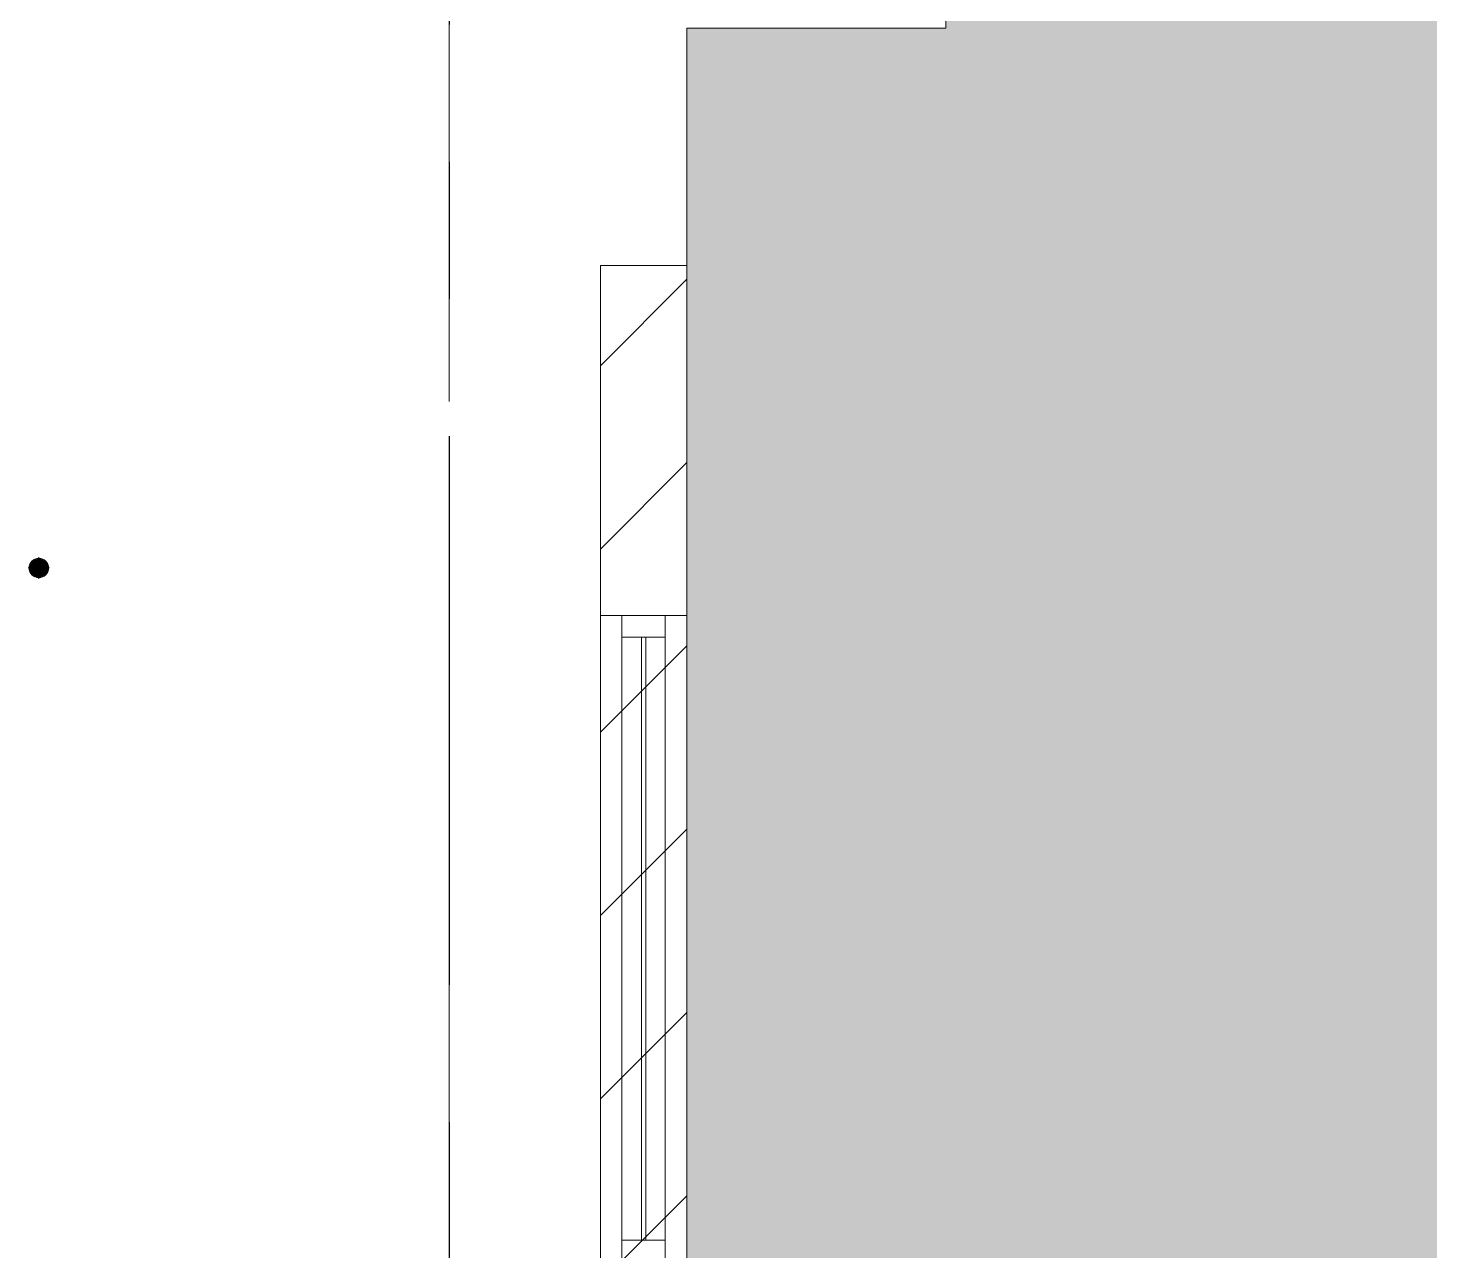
# Model space of a CAD drawing. Header units: millimetres. Extents: x -4000 to 187956, y -58990 to 162485.
# Drawn here: x 49525 to 52770, y 52619 to 55450 of the extents above; entities that cross this region are included whole.
import ezdxf

# ---------------------------------------------------------------- set-up
doc = ezdxf.new("R2010")
doc.units = ezdxf.units.MM
for name, pattern in [('Dash 1_16_', [317.5, 158.75, -158.75]), ('Grid Line', [2222.5, 1270, -317.5, 317.5, -317.5]), ('Grid Line 12_5mm', [2150, 1250, -300, 300, -300])]:
    doc.linetypes.add(name, pattern=pattern)
for name, color, linetype, lineweight in [('A-FLOR', 192, 'Continuous', 13), ('A-FLOR-PATT', 8, 'Continuous', 13), ('A-GLAZ-CURT', 52, 'Continuous', 9), ('A-GLAZ-CWMG', 51, 'Continuous', 9), ('A-WALL', 113, 'Continuous', 13), ('A-WALL-PATT', 111, 'Continuous', 13), ('F-SPRN', 3, 'Continuous', 9), ('P-PIPE', 3, 'Continuous', 9), ('P-PIPE-CNTR', 3, 'Continuous', 9), ('S-GRID', 1, 'Continuous', 30)]:
    doc.layers.add(name, color=color, linetype=linetype, lineweight=lineweight)

# ---------------------------------------------------------------- blocks, each defined once
blk = doc.blocks.new('System Panel - System Panel1-380615-0_000')
at = {"layer": 'A-GLAZ-CURT', "color": 253}
for p, q in [((-698, 5), (698, 5)), ((698, -5), (-698, -5))]:
    blk.add_line(p, q, dxfattribs=at)
at = {"layer": 'A-GLAZ-CURT', "color": 254}
for p, q in [((698, 5), (-698, 5)), ((-698, -5), (-698, 5)), ((-698, 5), (-698, -5)), ((698, 5), (698, -5)), ((698, 5), (698, -5)), ((-698, -5), (698, -5))]:
    blk.add_line(p, q, dxfattribs=at)
blk = doc.blocks.new('Rectangular Mullion - 50 x 100-347488-0_000')
at = {"layer": 'A-GLAZ-CWMG', "color": 252}
for p, q in [((50899.9, 48256.2), (50999.9, 48256.2)), ((50899.9, 46860.2), (50899.9, 48256.2)), ((50999.9, 48256.2), (50999.9, 46860.2)), ((50999.9, 46860.2), (50899.9, 46860.2))]:
    blk.add_line(p, q, dxfattribs=at)
at = {"layer": 'A-GLAZ-CWMG', "color": 254}
for p, q in [((50999.9, 48256.2), (50899.9, 48256.2)), ((50899.9, 46860.2), (50999.9, 46860.2))]:
    blk.add_line(p, q, dxfattribs=at)
at = {"layer": 'A-GLAZ-CWMG', "color": 253}
for p, q in [((50899.9, 48256.2), (50899.9, 46860.2)), ((50999.9, 48256.2), (50999.9, 46860.2))]:
    blk.add_line(p, q, dxfattribs=at)
blk = doc.blocks.new('Rectangular Mullion - 50 x 100-347489-0_000')
at = {"layer": 'A-GLAZ-CWMG', "color": 254}
for p, q in [((50899.9, 54040.2), (50944.9, 54040.2)), ((50944.9, 54040.2), (50899.9, 54040.2)), ((50899.9, 54040.2), (50899.9, 52644.2)), ((50944.9, 54040.2), (50954.9, 54040.2)), ((50954.9, 54040.2), (50999.9, 54040.2)), ((50999.9, 54040.2), (50954.9, 54040.2)), ((50999.9, 52644.2), (50999.9, 54040.2)), ((50899.9, 52644.2), (50944.9, 52644.2)), ((50944.9, 52644.2), (50899.9, 52644.2)), ((50954.9, 52644.2), (50944.9, 52644.2)), ((50954.9, 52644.2), (50999.9, 52644.2)), ((50999.9, 52644.2), (50954.9, 52644.2))]:
    blk.add_line(p, q, dxfattribs=at)
at = {"layer": 'A-GLAZ-CWMG', "color": 253}
for p, q in [((50899.9, 52644.2), (50899.9, 54040.2)), ((50999.9, 52644.2), (50999.9, 54040.2))]:
    blk.add_line(p, q, dxfattribs=at)
at = {"layer": 'A-GLAZ-CWMG', "color": 50}
for p, q in [((50954.9, 54040.2), (50944.9, 54040.2)), ((50944.9, 52644.2), (50954.9, 52644.2))]:
    blk.add_line(p, q, dxfattribs=at)
blk = doc.blocks.new('Rectangular Mullion - 50 x 100-351170-0_000')
at = {"layer": 'A-GLAZ-CWMG', "color": 252}
for p, q in [((0, 50), (-50, 50)), ((-50, 50), (-50, -50)), ((0, -50), (0, 50)), ((-50, -50), (0, -50))]:
    blk.add_line(p, q, dxfattribs=at)
at = {"layer": 'A-GLAZ-CWMG', "color": 254}
for p, q in [((-50, 5), (-50, 50)), ((-50, -50), (-50, -5))]:
    blk.add_line(p, q, dxfattribs=at)
at = {"layer": 'A-GLAZ-CWMG', "color": 253}
for p, q in [((-50, 50), (0, 50)), ((0, 50), (0, -50)), ((0, -50), (-50, -50))]:
    blk.add_line(p, q, dxfattribs=at)
at = {"layer": 'A-GLAZ-CWMG', "color": 50}
blk.add_line((-50, -5), (-50, 5), dxfattribs=at)
blk = doc.blocks.new('Rectangular Mullion - 50 x 100-351166-0_000')
at = {"layer": 'A-GLAZ-CWMG', "color": 253}
for p, q in [((25, 50), (-25, 50)), ((-25, -50), (25, -50))]:
    blk.add_line(p, q, dxfattribs=at)
at = {"layer": 'A-GLAZ-CWMG', "color": 254}
for p, q in [((-25, 50), (-25, 5)), ((25, 5), (25, 50)), ((-25, -5), (-25, -50)), ((25, -50), (25, -5))]:
    blk.add_line(p, q, dxfattribs=at)
at = {"layer": 'A-GLAZ-CWMG', "color": 252}
for p, q in [((-25, -50), (-25, 50)), ((-25, 50), (25, 50)), ((25, 50), (25, -50)), ((25, -50), (-25, -50))]:
    blk.add_line(p, q, dxfattribs=at)
at = {"layer": 'A-GLAZ-CWMG', "color": 50}
for p, q in [((-25, 5), (-25, -5)), ((25, -5), (25, 5))]:
    blk.add_line(p, q, dxfattribs=at)
blk = doc.blocks.new('CMF2_NHAXUONG_A_rvt-1-0_000')
at = {"layer": 'A-FLOR-PATT', "lineweight": 9}
h = blk.add_hatch(dxfattribs=at)
h.set_pattern_fill('FP_27', color=252, style=0, pattern_type=2)
h.set_pattern_definition([(0, (83000, 72469.74), (0, 100), []), (90, (83000, 72469.74), (-200, 200), [100, -700]), (90, (83400, 72569.74), (-200, 200), [100, -700])])
h.paths.add_polyline_path([(51050, 25999.7), (59350, 25999.7), (59350, 35449.7), (59950, 35449.7), (59950, 45449.7), (59350, 45449.7), (59350, 55449.7), (59950, 55449.7), (59950, 64899.7), (51650, 64899.7), (51650, 55449.7), (51050, 55449.7), (51050, 45449.6), (51650, 45449.6), (51650, 35449.6), (51050, 35449.6), (51050, 26448.8)])
h.paths.add_polyline_path([(114950, 25999.7), (114950, 35449.6), (114350, 35449.6), (114350, 45449.6), (114950, 45449.6), (114950, 55449.7), (114350, 55449.7), (114350, 64899.7), (106050, 64899.7), (106050, 55449.7), (106650, 55449.7), (106650, 45449.7), (106050, 45449.7), (106050, 35449.7), (106650, 35449.7), (106650, 25999.7), (111663.5, 25999.7)])
h.paths.add_polyline_path([(109849.8, 29724.6), (107849.8, 29724.6), (107849.8, 31724.6), (109849.8, 31724.6)])
h.paths.add_polyline_path([(56149.8, 29724.6), (56149.8, 31724.6), (58149.8, 31724.6), (58149.8, 29724.6), (57243.6, 29724.6)])
h.paths.add_polyline_path([(111149.8, 39449.6), (111149.8, 41449.6), (113149.8, 41449.6), (113149.8, 39449.6), (111663.5, 39449.6)])
h.paths.add_polyline_path([(52849.8, 39449.6), (52849.8, 41449.6), (54849.8, 41449.6), (54849.8, 39449.6)])
h.paths.add_polyline_path([(109849.8, 49836.2), (107849.8, 49836.2), (107849.8, 51836.2), (109849.8, 51836.2)])
h.paths.add_polyline_path([(57243.6, 49836.2), (56149.8, 49836.2), (56149.8, 51836.2), (58149.8, 51836.2), (58149.8, 49836.2)])
h.paths.add_polyline_path([(51050, 82900), (59350, 82900), (59350, 91449.6), (59950, 91449.6), (59950, 101449.7), (59350, 101449.7), (59350, 111449.7), (59950, 111449.7), (59950, 118899.7), (51650, 118899.7), (51650, 111449.6), (51050, 111449.6), (51050, 101449.7), (51650, 101449.7), (51650, 91449.6), (51050, 91449.6), (51050, 84850.6)])
h.paths.add_polyline_path([(106650, 82900), (114950, 82900), (114950, 91449.6), (114350, 91449.6), (114350, 101449.7), (114950, 101449.7), (114950, 111449.6), (114350, 111449.6), (114350, 118899.7), (106050, 118899.7), (106050, 111449.7), (106650, 111449.7), (106650, 101449.7), (106050, 101449.7), (106050, 91449.6), (106650, 91449.6), (106650, 89522.8)])
h.paths.add_polyline_path([(54850, 95449.6), (52850, 95449.6), (52850, 97449.6), (54850, 97449.6)])
h.paths.add_polyline_path([(111663.5, 95449.6), (111149.6, 95449.6), (111149.6, 97449.6), (113149.6, 97449.6), (113149.6, 95449.6)])
h.paths.add_polyline_path([(57243.6, 105449.7), (56149.6, 105449.7), (56149.6, 107449.7), (58149.6, 107449.7), (58149.6, 105449.7)])
h.paths.add_polyline_path([(109850, 105449.7), (107850, 105449.7), (107850, 107449.7), (109850, 107449.7)])
h.paths.add_polyline_path([(111663.5, 114174.6), (111149.6, 114174.6), (111149.6, 116174.6), (113149.6, 116174.6), (113149.6, 114174.6)])
h.paths.add_polyline_path([(52850, 114174.6), (52850, 116174.6), (54850, 116174.6), (54850, 114174.6)])
at = {"layer": 'A-WALL-PATT', "lineweight": 9}
h = blk.add_hatch(dxfattribs=at)
h.set_pattern_fill('FP_13', color=250, style=0, pattern_type=2)
h.set_pattern_definition([(45, (0, 0), (-212.132, 212.132), [])])
h.paths.add_polyline_path([(50849.9, 45450), (51049.9, 45450), (51049.9, 54900.1), (50849.9, 54900.1), (50849.9, 47473.4)])
at = {"layer": 'A-FLOR', "color": 93, "lineweight": 15}
for p, q in [((51650, 55449.7), (51650, 64899.7)), ((51050, 45450), (51050, 55449.7)), ((51050, 55449.7), (51650, 55449.7))]:
    blk.add_line(p, q, dxfattribs=at)
at = {"layer": 'A-FLOR', "color": 94, "lineweight": 15}
for p, q in [((51650, 64899.7), (51650, 55449.7)), ((51650, 55449.7), (51050, 55449.7)), ((51050, 55449.7), (51050, 45450))]:
    blk.add_line(p, q, dxfattribs=at)
at = {"layer": 'A-WALL', "color": 90, "lineweight": 15}
for p, q in [((51049.9, 54900.1), (50849.9, 54900.1)), ((50849.9, 54900.1), (50849.9, 45450)), ((51049.9, 45450), (51049.9, 54900.1))]:
    blk.add_line(p, q, dxfattribs=at)
at = {"layer": 'A-WALL', "color": 35, "lineweight": 15}
for p, q in [((50849.9, 54900.1), (51049.9, 54900.1)), ((50849.9, 54900.1), (50849.9, 54090.2)), ((51049.9, 54090.2), (51049.9, 54900.1)), ((50849.9, 54090.2), (50899.9, 54090.2)), ((51049.9, 54090.2), (50849.9, 54090.2)), ((50849.9, 54090.2), (50849.9, 46810.2)), ((50849.9, 46810.2), (50849.9, 54090.2)), ((50999.9, 54090.2), (51049.9, 54090.2)), ((51049.9, 54090.2), (51049.9, 46810.2)), ((51049.9, 46810.2), (51049.9, 54090.2))]:
    blk.add_line(p, q, dxfattribs=at)
at = {"layer": 'A-WALL', "color": 53, "lineweight": 15}
for p, q in [((50849.9, 54090.2), (50849.9, 46810.2)), ((50899.9, 54090.2), (50999.9, 54090.2)), ((51049.9, 46810.2), (51049.9, 54090.2))]:
    blk.add_line(p, q, dxfattribs=at)
at = {"layer": 'S-GRID', "linetype": 'Grid Line 12_5mm', "lineweight": 9}
blk.add_line((50500, 161185.2), (50500, -16487.4), dxfattribs=at)
at = {"layer": 'A-GLAZ-CURT', "color": 250, "lineweight": 9, "rotation": 269.9999999999999}
blk.add_blockref('System Panel - System Panel1-380615-0_000', (50949.9, 53342.2), dxfattribs=at)
at = {"layer": 'A-GLAZ-CWMG', "color": 250, "lineweight": 9, "rotation": 89.99999999999993}
blk.add_blockref('Rectangular Mullion - 50 x 100-351170-0_000', (50949.9, 54090.2), dxfattribs=at)
at = {"layer": 'A-GLAZ-CWMG', "color": 250, "lineweight": 9}
for name, p in [('Rectangular Mullion - 50 x 100-347488-0_000', (0, 5784)), ('Rectangular Mullion - 50 x 100-347489-0_000', (0, 0))]:
    blk.add_blockref(name, p, dxfattribs=at)
at = {"layer": 'A-GLAZ-CWMG', "color": 250, "lineweight": 9, "extrusion": (0, 0, -1), "rotation": 270.0000000000001}
blk.add_blockref('Rectangular Mullion - 50 x 100-351166-0_000', (-50949.9, 52619.2), dxfattribs=at)
blk = doc.blocks.new('Sprinkler_Up - DN20-V555-0_000')
at = {"layer": 'F-SPRN', "transparency": 33554534}
for points in [[(-13.5, 0), (-3.9, 0.7), (-1.7, 2.9), (-1.2, 3.5), (-0.6, 4), (0.6, 4), (1.2, 3.5), (1.7, 2.9), (4.6, 0), (22.2, 0), (18, 13.1), (6.9, 21.2), (-6.9, 21.2), (-18, 13.1), (-22.2, 0)], [(3.4, -21.2), (6.9, -21.2), (18, -13.1), (22.2, 0), (3.9, -0.7), (1.7, -2.9), (1.2, -3.5), (0.6, -4), (-0.6, -4), (-1.2, -3.5), (-1.7, -2.9), (-4.6, 0), (-22.2, 0), (-18, -13.1), (-6.9, -21.2), (0, -21.2)], [(0, -16.7), (4.3, -16.1), (12.6, -10.4), (16.1, -4.3), (16.1, 4.3), (11.8, 11.8), (8.3, 14.4), (0, 16.7), (-4.3, 16.1), (-11.8, 11.8), (-16.1, 4.3), (-16.1, -4.3), (-11.8, -11.8), (-8.3, -14.4)], [(0, -15.6), (7.8, -13.5), (13.5, -7.8), (15.1, -4), (15.1, 4), (13.5, 7.8), (7.8, 13.5), (0, 15.6), (-7.8, 13.5), (-11, 11), (-15.1, 4), (-15.1, -4), (-11, -11), (-7.8, -13.5)], [(-10.9, -5.5), (-10.9, 5.4), (-14.5, 5.4), (-14.5, -5.5)], [(-7.7, -5.5), (-7.7, 5.4), (-10.9, 5.4), (-10.9, -5.5)], [(0, -5.5), (0, 5.4), (-7.7, 5.4), (-7.7, -5.5)], [(0, 0), (5.7, 0), (2.9, 4.9), (-2.9, 4.9), (-5.7, 0)], [(2.9, -4.9), (5.7, 0), (-5.7, 0), (-2.9, -4.9)], [(-4.6, 0), (4.6, 0), (0, 4.6)], [(0, -4.6), (4.6, 0), (-4.6, 0)], [(0, -2.6), (1.3, 0), (-1.8, 0)], [(-1.3, 0), (1.8, 0), (0, 2.6)], [(7.7, -5.5), (7.7, 5.4), (0, 5.4), (0, -5.5)], [(10.9, -5.5), (10.9, 5.4), (7.7, 5.4), (7.7, -5.5)], [(14.5, -5.5), (14.5, 5.4), (10.9, 5.4), (10.9, -5.5)]]:
    blk.add_hatch(color=1, dxfattribs=at).paths.add_polyline_path(points)
at = {"layer": 'F-SPRN', "color": 1}
for p, q in [((-11.5, 5.4), (-14.5, 5.4)), ((-14.5, 5.4), (-11.3, 5.4)), ((-14.5, 5.4), (-14.5, 3.7)), ((-14.5, 3.3), (-14.5, 0)), ((-11.5, 5.4), (-11.5, 4)), ((-10.9, 1.9), (-10.9, 3.6)), ((-10.8, 5.4), (-8, 5.4)), ((-8.1, 5.4), (-10.8, 5.4)), ((-8.1, 5.4), (-8.1, 2.8)), ((-8.1, 2.5), (-8.1, 0.7)), ((-7.7, 4.8), (-7.7, 2.7)), ((-7.7, 4.8), (-7.7, 2.7)), ((-7.7, 2.1), (-7.7, 0.5)), ((-7.7, 2.1), (-7.7, 0.5)), ((-6.7, 5.4), (-4.7, 5.4)), ((-5.8, 3.8), (-5.8, 2.2)), ((-2.1, 0), (-2.1, 0)), ((-2.1, 0), (-2.1, -0.1)), ((-1.9, 0.8), (-2, 0.7)), ((-2, 0.7), (-2, 0.6)), ((-1.9, 0.8), (-1.9, 0.8)), ((-1.6, 1.3), (-1.6, 1.3)), ((-1.2, 1.7), (-1.2, 1.7)), ((-0.9, 1.9), (-1, 1.8)), ((-0.9, 1.9), (-0.9, 1.9)), ((-0.6, 2), (-0.7, 2)), ((-0.6, 2), (-0.6, 2)), ((-0.5, 2), (-0.6, 2)), ((-0.4, 2), (-0.5, 2)), ((-0.3, 2.1), (-0.4, 2)), ((-0.2, 2.1), (-0.3, 2.1)), ((0, 2.1), (-0.1, 2.1)), ((0.5, 2), (0.4, 2)), ((0.4, 2), (0.4, 2)), ((0.6, 2), (0.5, 2)), ((0.7, 2), (0.6, 2)), ((0.8, 1.9), (0.7, 2)), ((0.9, 1.9), (0.8, 1.9)), ((0.8, 1.9), (0.8, 1.9)), ((1.1, 1.7), (1.1, 1.8)), ((1.2, 1.7), (1.1, 1.7)), ((1.4, 1.5), (1.3, 1.6)), ((1.5, 1.4), (1.4, 1.5)), ((1.4, 1.5), (1.4, 1.5)), ((1.6, 1.4), (1.5, 1.4)), ((1.7, 1.2), (1.7, 1.2)), ((2.1, 0.2), (2.1, 0.3)), ((2.1, 0), (2.1, 0.1)), ((2.1, 0), (2.1, 0)), ((4.7, 5.4), (6.5, 5.4)), ((7.7, 5.4), (10.8, 5.4)), ((7.7, 5.2), (7.7, 2.7)), ((7.7, 5.2), (7.7, 2.7)), ((7.7, 2.3), (7.7, 0.5)), ((7.7, 2.3), (7.7, 0.5)), ((10.8, 5.4), (8.1, 5.4)), ((8.1, 5.4), (8.1, 2.8)), ((8.1, 2.5), (8.1, 0.4)), ((10.9, 5.4), (14.5, 5.4)), ((10.9, 3.6), (10.9, 0.2)), ((14.5, 5.4), (11.5, 5.4)), ((11.5, 5.4), (11.5, 4)), ((11.5, 3), (11.5, 0.2)), ((14.5, 5.4), (14.5, -5.5)), ((-14.5, -1.3), (-14.5, -3.7)), ((-11.1, -5.5), (-14.5, -5.5)), ((-14.5, -5.5), (-11.5, -5.5)), ((-10.9, -2.6), (-10.9, -1.3)), ((-10.8, -5.5), (-8.1, -5.5)), ((-7.8, -5.5), (-10.8, -5.5)), ((-8.1, -4.2), (-8.1, -5.5)), ((-7.7, -2.7), (-7.7, -4)), ((-7.7, -2.7), (-7.7, -4)), ((-7, -5.5), (-5.8, -5.5)), ((-4.8, -5.5), (-7, -5.5)), ((-5.8, -2.3), (-5.8, -3.8)), ((-2.1, -0.1), (-2.1, -0.2)), ((-2.1, -0.2), (-2.1, -0.2)), ((-2.1, -0.2), (-2.1, -0.3)), ((0, -2.1), (0.1, -2.1)), ((7, -5.5), (4.8, -5.5)), ((5.8, -2.2), (5.8, -3.8)), ((5.8, -5.5), (7, -5.5)), ((7.7, -0.5), (7.7, -2.3)), ((7.7, -0.5), (7.7, -2.3)), ((7.7, -2.7), (7.7, -5.4)), ((7.7, -2.7), (7.7, -5.4)), ((10.8, -5.5), (7.7, -5.5)), ((8.1, -0.4), (8.1, -2.5)), ((8.1, -2.8), (8.1, -5.5)), ((8.1, -5.5), (10.8, -5.5)), ((10.9, -0.2), (10.9, -3.6)), ((14.5, -5.5), (10.9, -5.5)), ((11.5, -0.2), (11.5, -3)), ((11.5, -4), (11.5, -5.5)), ((11.5, -5.5), (14.5, -5.5))]:
    blk.add_line(p, q, dxfattribs=at)
at = {"layer": 'F-SPRN', "color": 1, "flags": 128}
for points in [[(-2, 0.4), (-2.1, 0.3), (-2.1, 0.2), (-2.1, 0.1), (-2.1, 0)], [(-2, 0.6), (-2, 0.5), (-2, 0.5), (-2, 0.4)], [(-1.8, 1), (-1.9, 0.9), (-1.9, 0.8)], [(-1.6, 1.3), (-1.7, 1.2), (-1.7, 1.1), (-1.8, 1.1), (-1.8, 1)], [(-1.5, 1.5), (-1.5, 1.4), (-1.6, 1.3)], [(-1.4, 1.6), (-1.4, 1.5), (-1.5, 1.5)], [(-1.2, 1.7), (-1.3, 1.6), (-1.4, 1.6)], [(-1, 1.8), (-1.1, 1.8), (-1.2, 1.7)], [(-0.7, 2), (-0.8, 1.9), (-0.9, 1.9)], [(-0.1, 2.1), (-0.1, 2.1), (-0.2, 2.1)], [(0.2, 2.1), (0.1, 2.1), (0, 2.1)], [(0.4, 2), (0.3, 2.1), (0.2, 2.1)], [(1.1, 1.8), (1, 1.8), (0.9, 1.9)], [(1.3, 1.6), (1.3, 1.7), (1.2, 1.7)], [(1.7, 1.2), (1.6, 1.3), (1.6, 1.4)], [(1.8, 1), (1.8, 1.1), (1.7, 1.2)], [(1.9, 0.8), (1.9, 0.9), (1.8, 1), (1.8, 1)], [(2, 0.7), (1.9, 0.7), (1.9, 0.8)], [(2.1, 0.3), (2, 0.4), (2, 0.5), (2, 0.6), (2, 0.7)], [(2.1, 0.1), (2.1, 0.2), (2.1, 0.2)], [(-2.1, -0.3), (-2, -0.4), (-2, -0.5), (-2, -0.6), (-2, -0.7), (-1.9, -0.7), (-1.9, -0.8), (-1.9, -0.9), (-1.8, -1), (-1.8, -1), (-1.8, -1.1), (-1.7, -1.2), (-1.7, -1.2), (-1.6, -1.3), (-1.6, -1.4), (-1.5, -1.4), (-1.4, -1.5), (-1.4, -1.5), (-1.3, -1.6), (-1.3, -1.7), (-1.2, -1.7), (-1.1, -1.7), (-1.1, -1.8), (-1, -1.8), (-0.9, -1.9), (-0.8, -1.9), (-0.8, -1.9), (-0.7, -2), (-0.6, -2), (-0.5, -2), (-0.4, -2), (-0.4, -2), (-0.3, -2.1), (-0.2, -2.1), (-0.1, -2.1), (0, -2.1)], [(0.1, -2.1), (0.1, -2.1), (0.2, -2.1), (0.3, -2.1), (0.4, -2), (0.5, -2), (0.6, -2), (0.6, -2), (0.7, -2), (0.8, -1.9), (0.9, -1.9), (0.9, -1.9), (1, -1.8), (1.1, -1.8), (1.2, -1.7), (1.2, -1.7), (1.3, -1.6), (1.4, -1.6), (1.4, -1.5), (1.5, -1.5), (1.5, -1.4), (1.6, -1.3), (1.6, -1.3), (1.7, -1.2), (1.7, -1.1), (1.8, -1.1), (1.8, -1), (1.9, -0.9), (1.9, -0.8), (1.9, -0.8), (2, -0.7), (2, -0.6), (2, -0.5), (2, -0.5), (2, -0.4), (2.1, -0.3), (2.1, -0.2), (2.1, -0.1), (2.1, 0)]]:
    blk.add_lwpolyline(points, dxfattribs=at)
at = {"layer": 'F-SPRN', "color": 1}
for radius, start, end in [(22.2, 360, 180), (21.9, 165.6773, 179.2615), (21.9, 144.7698, 164.8151), (21.9, 126.6942, 143.2701), (16.7, 167.6802, 180), (16.7, 167.6802, 180), (16.7, 155.3879, 164.9693), (16.7, 155.3879, 164.9693), (15.6, 166.4265, 180), (15.6, 166.4265, 180), (15.6, 150.9409, 165), (15.6, 159.6139, 165), (16.7, 136.7213, 149.931), (16.7, 136.7213, 149.931), (15.6, 150.9409, 156.3845), (15.6, 138.4214, 150), (15.6, 138.4214, 150), (21.9, 108.2621, 125.7507), (16.7, 121.4181, 130.5751), (16.7, 121.4181, 130.5751), (15.6, 120.5262, 133.2078), (15.6, 120.5262, 133.2078), (16.7, 106.5995, 120), (16.7, 106.5995, 120), (15.6, 114.4363, 119.9813), (15.6, 114.4363, 119.9813), (21.9, 99.348, 107.901), (4.63, 155.7832, 180), (4.63, 155.7832, 180), (16.7, 96.4143, 105), (16.7, 96.4143, 105), (4.63, 109.0192, 138.2703), (4.63, 109.0192, 138.2703), (21.9, 90.145, 98.8503), (15.6, 95.5762, 100.6843), (15.6, 95.5762, 100.6843), (2.56, 109.0192, 168.8278), (2.56, 109.0192, 168.8278), (2.04, 109.0192, 180), (16.7, 83.0684, 90), (16.7, 83.0684, 90), (4.63, 17.9592, 90), (4.63, 17.9592, 90), (3.81, 57.0577, 90), (2.56, 14.5599, 90), (2.56, 14.5599, 90), (2.04, 10.4703, 90), (21.9, 72.5583, 89.4624), (15.6, 75.573, 80.5892), (15.6, 75.573, 80.5892), (3.81, 16.1605, 43.8358), (15.6, 67.5614, 74.5481), (15.6, 67.5614, 74.5481), (16.7, 60, 75), (16.7, 60, 75), (15.6, 60.0187, 65.5637), (15.6, 60.0187, 65.5637), (21.9, 54.2493, 71.7379), (15.6, 46.7922, 60), (15.6, 46.7922, 60), (16.7, 49.4249, 58.5819), (16.7, 49.4249, 58.5819), (15.6, 30, 41.5786), (15.6, 30, 41.5786), (16.7, 30, 43.2787), (16.7, 30, 43.2787), (21.9, 36.7299, 53.3058), (15.6, 23.6155, 29.5646), (15.6, 15, 29.5646), (15.6, 15, 20.3861), (16.7, 15, 24.6121), (16.7, 15, 24.6121), (15.6, 360, 13.6618), (15.6, 0, 13.6618), (16.7, 360, 12.3198), (16.7, 0, 12.3198), (21.9, 15.1849, 35.2302), (21.9, 0.7385, 14.3227), (22.2, 180, 360), (21.9, 180.7385, 194.3227), (21.9, 195.1849, 215.2302), (21.9, 216.7299, 233.3058), (16.7, 180, 192.3198), (16.7, 180, 192.3198), (16.7, 195.0307, 204.6121), (16.7, 195.0307, 204.6121), (15.6, 181.9082, 193.6618), (15.6, 181.9082, 193.6618), (15.6, 197.3339, 209.5646), (15.6, 197.3339, 209.5646), (16.7, 210.069, 219.1488), (16.7, 210.069, 219.1488), (15.6, 212.5472, 221.5786), (15.6, 212.5472, 221.5786), (21.9, 234.2493, 251.7379), (15.6, 222.2472, 225), (15.6, 222.2472, 225), (16.7, 229.4249, 238.5819), (16.7, 229.4249, 238.5819), (15.6, 233.795, 240), (15.6, 233.795, 240), (16.7, 240, 255), (16.7, 240, 255), (15.6, 240.0187, 254.5481), (15.6, 240.0187, 254.5481), (21.9, 252.5583, 269.4624), (4.63, 197.9592, 0), (4.63, 197.9592, 270), (15.6, 255, 267.64), (15.6, 255, 267.64), (3.81, 196.1605, 270), (2.56, 191.1677, 0), (2.56, 191.1677, 360), (2.04, 190.4703, 0), (16.7, 263.0684, 270), (16.7, 263.0684, 270), (4.63, 270, 360), (3.81, 270, 360), (21.9, 270.145, 278.8503), (15.6, 275.5762, 280.6843), (15.6, 275.5762, 280.6843), (16.7, 276.4143, 285), (16.7, 276.4143, 285), (21.9, 279.348, 287.901), (16.7, 286.5995, 300), (16.7, 286.5995, 300), (15.6, 294.4363, 299.9813), (15.6, 294.4363, 299.9813), (21.9, 288.2621, 305.7507), (15.6, 300, 313.2078), (15.6, 300, 313.2078), (16.7, 301.4181, 310.5751), (16.7, 301.4181, 310.5751), (15.6, 315, 317.7528), (15.6, 315, 317.7528), (15.6, 318.4214, 330), (15.6, 318.4214, 330), (16.7, 320.8512, 330), (16.7, 320.8512, 330), (21.9, 306.6942, 323.2701), (15.6, 330.4354, 345), (15.6, 330.4354, 336.3845), (15.6, 339.6139, 345), (15.6, 346.3382, 360), (15.6, 346.3382, 360), (16.7, 335.3879, 345), (16.7, 335.3879, 345), (16.7, 347.6802, 360), (16.7, 347.6802, 360), (21.9, 324.7698, 344.8151), (21.9, 345.6773, 359.2615)]:
    blk.add_arc((0, 0), radius, start, end, dxfattribs=at)
blk = doc.blocks.new('Steel_Transition_Threaded_HoaPhat - Standard-V862-0_000')
at = {"layer": 'P-PIPE', "lineweight": 13, "transparency": 33554534}
h = blk.add_hatch(color=1, dxfattribs=at)
h.paths.add_polyline_path([(49550, 54177.6), (49555.8, 54178.4), (49561.3, 54180.6), (49565.9, 54184.2), (49569.8, 54189.6), (49571.7, 54194.3), (49572.5, 54200.1), (49571.7, 54205.9), (49569.5, 54211.3), (49565.9, 54216), (49561.3, 54219.6), (49555.8, 54221.8), (49550, 54222.6), (49544.2, 54221.8), (49538.8, 54219.6), (49534.1, 54216), (49530.5, 54211.3), (49528.3, 54205.9), (49527.5, 54200.1), (49528.3, 54194.3), (49530.5, 54188.8), (49534.1, 54184.2), (49538.8, 54180.6), (49544.2, 54178.4)])
h.paths.add_polyline_path([(49550, 54180), (49544.8, 54180.7), (49540, 54182.7), (49535.8, 54185.9), (49532.6, 54190), (49530.6, 54194.9), (49529.9, 54200.1), (49530.6, 54205.3), (49532.6, 54210.1), (49535.8, 54214.3), (49540, 54217.5), (49544.8, 54219.5), (49550, 54220.2), (49555.2, 54219.5), (49560.1, 54217.5), (49564.2, 54214.3), (49567.4, 54210.1), (49569.4, 54205.3), (49570.1, 54200.1), (49569.4, 54194.9), (49567.1, 54189.6), (49564.2, 54185.9), (49560.1, 54182.7), (49555.2, 54180.7)])
for points in [[(49529.9, 54200.1), (49533.6, 54200.1), (49535.8, 54208.3), (49541.8, 54214.3), (49550, 54216.5), (49558.2, 54214.3), (49564.2, 54208.3), (49566.4, 54200.1), (49570.1, 54200.1), (49569.4, 54205.3), (49567.4, 54210.1), (49564.2, 54214.3), (49560.1, 54217.5), (49555.2, 54219.5), (49550, 54220.2), (49544.8, 54219.5), (49540, 54217.5), (49535.8, 54214.3), (49532.6, 54210.1), (49530.6, 54205.3)], [(49550, 54180), (49555.2, 54180.7), (49560.1, 54182.7), (49564.2, 54185.9), (49567.4, 54190), (49569.4, 54194.9), (49570.1, 54200.1), (49566.4, 54200.1), (49564.2, 54191.9), (49558.2, 54185.9), (49550, 54183.7), (49541.8, 54185.9), (49535.8, 54191.9), (49533.6, 54200.1), (49529.9, 54200.1), (49530.6, 54194.9), (49532.9, 54189.6), (49535.8, 54185.9), (49540, 54182.7), (49544.8, 54180.7)], [(49550, 54181.6), (49554.8, 54182.2), (49559.3, 54184.1), (49565.1, 54189.6), (49566, 54190.8), (49567.9, 54195.3), (49568.5, 54200.1), (49567.9, 54204.9), (49566, 54209.3), (49563.1, 54213.2), (49559.3, 54216.1), (49554.8, 54218), (49550, 54218.6), (49545.2, 54218), (49540.8, 54216.1), (49536.9, 54213.2), (49534, 54209.3), (49532.1, 54204.9), (49531.5, 54200.1), (49532.1, 54195.3), (49534.9, 54189.6), (49536.9, 54187), (49540.8, 54184.1), (49545.2, 54182.2)]]:
    blk.add_hatch(color=1, dxfattribs=at).paths.add_polyline_path(points)
at = {"layer": 'P-PIPE', "color": 20, "lineweight": 13}
for radius, start, end in [(22.5, 0, 180), (22.5, 0, 180), (22.5, 180, 0), (22.5, 180, 0), (20.1, 166.0499, 180), (20.1, 180, 193.9501), (20.1, 150, 162.7449), (18.5, 166.5939, 180), (18.5, 166.5939, 180), (18.5, 180, 193.4061), (18.5, 180, 193.4061), (18.5, 157.6232, 165), (18.5, 157.6232, 165), (20.1, 128.8856, 148.1553), (16.4, 180.8106, 191.4533), (16.4, 168.5467, 175.1607), (18.5, 136.4297, 150), (18.5, 136.4297, 150), (16.4, 158.0319, 163.506), (16.4, 141.9681, 150), (18.5, 123.4976, 133.2041), (18.5, 123.4976, 133.2041), (20.1, 109.6859, 125.0043), (16.4, 121.0738, 126.4537), (18.5, 106.819, 120), (18.5, 106.819, 120), (16.4, 113.4045, 120), (16.4, 107.4657, 111.9681), (20.1, 100.9975, 105), (18.5, 91.4353, 103.2046), (18.5, 91.4353, 103.2046), (16.4, 96.2132, 104.6042), (20.1, 90.5246, 98.5089), (18.5, 78.0986, 90), (18.5, 78.0986, 90), (20.1, 75.0607, 87.9279), (16.4, 66.9681, 75), (18.5, 60, 75), (18.5, 60, 75), (20.1, 54.9957, 75), (18.5, 46.7959, 56.5024), (18.5, 46.7959, 56.5024), (20.1, 31.8447, 51.1144), (16.4, 30, 38.0319), (18.5, 30, 43.5703), (18.5, 30, 43.5703), (16.4, 0, 8.0319), (16.4, 351.9681, 0), (18.5, 15, 22.3768), (18.5, 15, 22.3768), (20.1, 17.2551, 30), (18.5, 0, 13.4061), (18.5, 0, 13.4061), (18.5, 346.5939, 0), (18.5, 346.5939, 0), (20.1, 0, 13.9501), (20.1, 346.0499, 0), (20.1, 197.2551, 211.4051), (18.5, 195, 202.3768), (18.5, 195, 202.3768), (20.1, 211.8447, 231.1144), (18.5, 210, 223.5703), (18.5, 210, 223.5703), (16.4, 210.6635, 218.0319), (18.5, 226.7959, 236.5024), (18.5, 226.7959, 236.5024), (16.4, 219.8921, 225), (20.1, 234.9957, 255), (16.4, 230.4733, 236.6389), (18.5, 240, 255), (18.5, 240, 255), (16.4, 240, 246.5955), (16.4, 246.9681, 255), (20.1, 255.0607, 267.9279), (18.5, 258.0986, 270), (18.5, 258.0986, 270), (16.4, 264.1652, 268.506), (20.1, 270.5246, 278.5089), (18.5, 271.4353, 283.2046), (18.5, 271.4353, 283.2046), (16.4, 276.4537, 283.9063), (20.1, 280.9975, 285), (16.4, 287.4657, 291.9681), (18.5, 286.819, 300), (18.5, 286.819, 300), (16.4, 293.4045, 300), (20.1, 289.6859, 305.0043), (18.5, 303.4976, 313.2041), (18.5, 303.4976, 313.2041), (16.4, 315, 320.1079), (20.1, 308.8856, 328.1553), (18.5, 316.4297, 330), (18.5, 316.4297, 330), (16.4, 338.0319, 342.8691), (18.5, 337.6232, 345), (18.5, 337.6232, 345), (20.1, 328.5949, 342.7449)]:
    blk.add_arc((49550, 54200.1), radius, start, end, dxfattribs=at)

msp = doc.modelspace()

# ---------------------------------------------------------------- block references
at = {"lineweight": 5}
msp.add_blockref('CMF2_NHAXUONG_A_rvt-1-0_000', (0, 0), dxfattribs=at)

# ---------------------------------------------------------------- next in the draw order: hatches: boundary and pattern name
at = {"layer": 'P-PIPE', "transparency": 33554534}
for points in [[(49541.7, 54185.6), (49542.8, 54187.6), (49541.7, 54191.7), (49542.8, 54195.9), (49545.8, 54199), (49557.2, 54204.3), (49558.4, 54208.4), (49557.2, 54212.6), (49555.9, 54214.3), (49550, 54216.8), (49541.7, 54214.6), (49535.5, 54208.4), (49533.3, 54200.1), (49535.5, 54191.7), (49538.2, 54188.3)], [(49550, 54183.4), (49558.4, 54185.6), (49562.6, 54189.6), (49566.1, 54195.8), (49566.1, 54204.4), (49561.8, 54211.9), (49558.4, 54214.6), (49550, 54216.8), (49545.7, 54216.2), (49538.2, 54211.9), (49533.9, 54204.4), (49533.9, 54195.8), (49538.2, 54188.3), (49541.7, 54185.6)]]:
    msp.add_hatch(color=1, dxfattribs=at).paths.add_polyline_path(points)

# ---------------------------------------------------------------- next in the draw order: linework, layer by layer
at = {"layer": 'P-PIPE', "color": 1}
for centre, radius, start, end in [((49550, 54200.1), 16.7, 170.1108, 177.203), ((49550, 54200.1), 16.7, 182.797, 189.8892), ((49550, 54200.1), 16.7, 157.579, 164.2722), ((49550, 54200.1), 16.7, 140.6908, 147.6969), ((49550, 54191.7), 8.35, 131.0366, 150), ((49550, 54191.7), 8.35, 115.6806, 125.5287), ((49550, 54191.7), 8.35, 100.6842, 114.0387), ((49550, 54191.7), 8.35, 90, 100.6842), ((49550, 54208.4), 8.35, 270, 280.6842), ((49550, 54208.4), 8.35, 69.0027, 79.2369), ((49550, 54208.4), 8.35, 46.6998, 60.5692), ((49550, 54208.4), 8.35, 316.3183, 330), ((49550, 54208.4), 8.35, 20.1285, 29.0413), ((49550, 54208.4), 8.35, 8.0385, 17.9918), ((49550, 54200.1), 16.7, 46.0317, 51.8726), ((49550, 54200.1), 16.7, 32.3031, 45.2846), ((49550, 54200.1), 16.7, 25.0364, 31.0974), ((49550, 54200.1), 16.7, 16.9375, 22.421), ((49550, 54200.1), 16.7, 4.3093, 9.8892), ((49550, 54200.1), 16.7, 350.1108, 355.6907), ((49550, 54200.1), 16.7, 190.2154, 195.2487), ((49550, 54200.1), 16.7, 231.8726, 237.203), ((49550, 54191.7), 8.35, 172.0327, 181.5407), ((49550, 54191.7), 8.35, 199.9004, 209.0413), ((49550, 54200.1), 16.7, 246.8976, 251.0986), ((49550, 54191.7), 8.35, 226.6998, 240.5692), ((49550, 54200.1), 16.7, 254.7154, 259.6727), ((49550, 54191.7), 8.35, 249.0027, 259.2369), ((49550, 54200.1), 16.7, 266.0042, 273.5288), ((49550, 54200.1), 16.7, 284.6882, 289.3082), ((49550, 54200.1), 16.7, 308.1274, 313.9683), ((49550, 54200.1), 16.7, 328.9026, 336.686)]:
    msp.add_arc(centre, radius, start, end, dxfattribs=at)
at = {"layer": 'P-PIPE-CNTR', "color": 1, "linetype": 'Dash 1_16_'}
for p, q in [((49525, 54200.1), (49527.5, 54200.1)), ((49527.8, 54200.1), (49531.5, 54200.1)), ((49536.5, 54200.1), (49542.3, 54200.1)), ((49545.4, 54200.1), (49547.6, 54200.1)), ((49548.7, 54200.1), (49550, 54200.1)), ((49550, 54222.6), (49550, 54225.1)), ((49550, 54221.2), (49550, 54222.6)), ((49550, 54218.6), (49550, 54220.2)), ((49550, 54216.8), (49550, 54218.6)), ((49550, 54213.6), (49550, 54215.2)), ((49550, 54209.8), (49550, 54212.6)), ((49550, 54205.5), (49550, 54209.1)), ((49550, 54202.6), (49550, 54204.3)), ((49550, 54200.1), (49550, 54202.1)), ((49550, 54198), (49550, 54200.1)), ((49550, 54200.1), (49551.3, 54200.1)), ((49550, 54195.9), (49550, 54197.5)), ((49551.8, 54200.1), (49554.6, 54200.1)), ((49555.7, 54200.1), (49563.5, 54200.1)), ((49566.4, 54200.1), (49567.9, 54200.1)), ((49568.5, 54200.1), (49572.2, 54200.1)), ((49572.5, 54200.1), (49575, 54200.1)), ((49550, 54191.1), (49550, 54194.6)), ((49550, 54188.1), (49550, 54189.6)), ((49550, 54185), (49550, 54186.5)), ((49550, 54181.6), (49550, 54183.4)), ((49550, 54180), (49550, 54181.6)), ((49550, 54177.6), (49550, 54178.9)), ((49550, 54175.1), (49550, 54177.6))]:
    msp.add_line(p, q, dxfattribs=at)
at = {"layer": 'S-GRID', "linetype": 'Grid Line'}
msp.add_line((50500, 161185.2), (50500, -16487.4), dxfattribs=at)

# ---------------------------------------------------------------- next in the draw order: block references
at = {"layer": 'F-SPRN', "color": 1}
msp.add_blockref('Sprinkler_Up - DN20-V555-0_000', (49550, 54200.1), dxfattribs=at)
at = {"layer": 'P-PIPE', "color": 20, "lineweight": 13}
msp.add_blockref('Steel_Transition_Threaded_HoaPhat - Standard-V862-0_000', (0, 0), dxfattribs=at)

doc.saveas('drawing.dxf')
